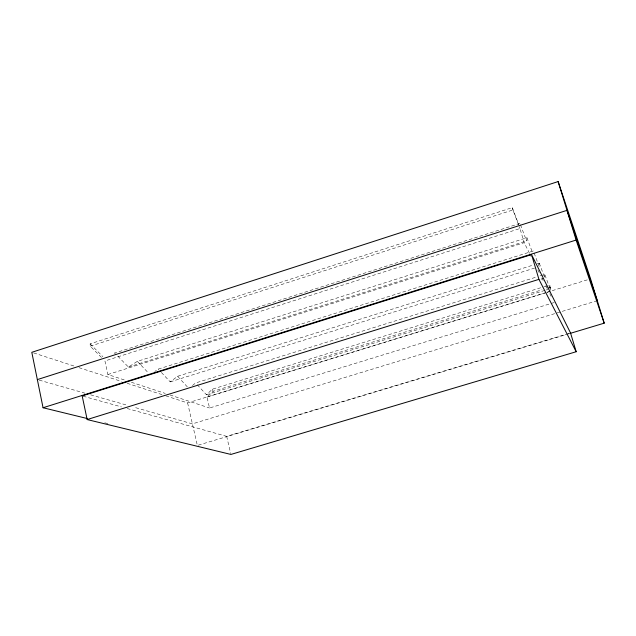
<?xml version="1.0" encoding="UTF-8"?>
<svg xmlns="http://www.w3.org/2000/svg" width="636" height="636" viewBox="0 0 636 636"><rect width="100%" height="100%" fill="white"/><g stroke="black" fill="none" stroke-linecap="round" stroke-linejoin="round"><path stroke-width="0.48" stroke-dasharray="3.18 2.39" d="M537.388 263.749L539.28 263.161L539.201 266.643L533.35 250.958L158.253 369.103L154.834 371.48M128.424 367.059L526.552 240.917L526.926 237.729L137.352 361.351L128.424 367.059L115.863 354.125M519.914 223.435L114.393 353.147M554.21 302.521L209.538 408.002L206.986 397.063L213.132 391.283L542.031 289.793M197.279 384.772L206.446 394.741L212.376 389.184L543.223 286.971M192.462 385.511L195.618 382.959L536.228 277.105M161.377 372.45L170.186 381.878L177.619 376.289L533.604 264.934M101.442 357.432L90.248 346.183L90.153 343.838L512.29 207.622L518.698 224.54M90.248 346.183L512.934 209.952L518.912 225.74M529.486 253.255L524.183 242.698L519.97 228.531L104.94 360.954L107.874 374.532L125.761 380.423M107.874 374.532L524.183 242.698M170.186 381.878L534.471 268.122M540.02 275.921L544.766 274.45L550.092 288.784L546.3 289.952M541.021 279.204L543.86 278.33M544.17 286.677L547.962 285.508M547.715 288.036L550.561 287.162L549.854 284.92L550.092 288.784M206.446 394.741L545.346 290.247M165.901 395.878L187.62 402.938L546.006 292.576M546.952 292.282L590.566 278.854M207.002 397.079L546.086 292.663M547.024 292.353L550.824 291.209M597.284 300.693L192.414 423.87L133.433 407.048M127.152 408.511L226.662 436.352L565.794 334.409M566.74 334.123L569.594 333.272M198.305 445.16L569.029 333.733M104.773 422.821L108.629 423.767M83.133 396.196L121.412 406.905M39.241 380.145L84.906 393.167M90.622 394.821L127.717 405.394M33.692 352.924L75.239 366.423M79.015 367.656L121.516 381.457M127.176 383.301L162.124 394.654M131.406 382.284L165.296 393.438M170.003 394.988L209.538 408.002M90.153 343.838L102.889 356.685M114.726 352.956L115.196 353.441M137.352 361.351L148.745 373.316M158.253 369.103L158.666 369.548M177.619 376.289L187.533 387.093M529.923 254.138L531.251 256.777M537.873 269.974L539.201 272.613M541.848 277.892L543.176 280.532M545.823 285.81L547.151 288.45M549.798 293.721L551.126 296.36M519.262 226.67L519.97 228.531M520.494 224.842L526.552 240.917M526.926 237.729L532.475 252.532M539.28 263.161L544.806 278.035L544.766 274.45M212.376 389.184L213.132 391.283M512.29 207.622L512.934 209.952M226.662 436.352L230.685 453.484M187.62 402.938L197.351 445.446M550.561 287.162L550.816 291.065"/><path stroke-width="0.95" d="M37.341 379.605L566.978 210.349L597.284 300.693M576.113 240.058L558.138 181.562L31.8 352.312L43.057 407.74L576.113 240.058L604.2 323.168L569.983 333.447M531.553 254.607L82.179 395.934L87.156 419.561L230.908 454.438L576.184 351.732L570.54 332.986L531.553 254.607L538.938 279.363L576.184 351.732M87.156 419.561L538.938 279.363M43.057 407.74L87.418 418.575M558.146 181.586L590.574 278.87L604.2 323.168"/></g></svg>
